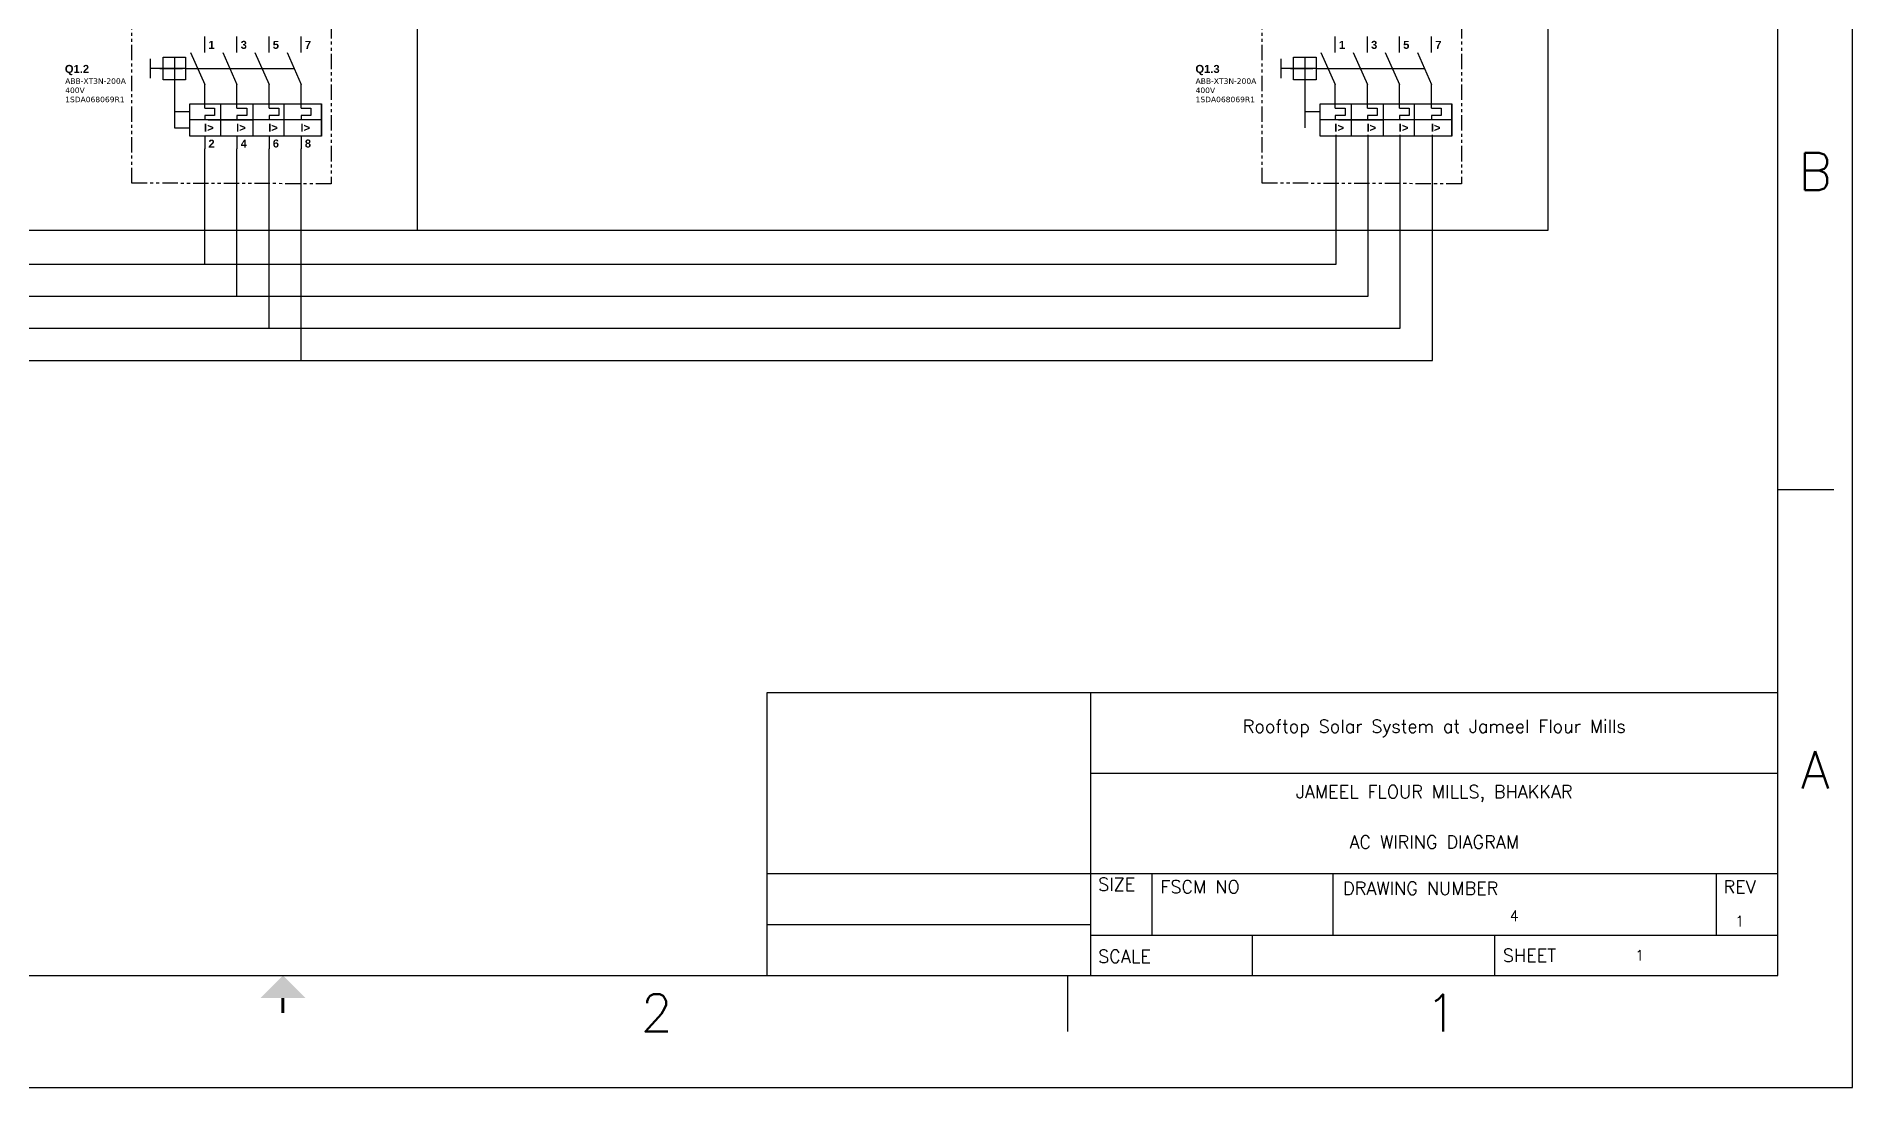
# Model space of a CAD drawing. Header units: inches. Extents: x 9 to 1927, y -3108 to -1647.
# Drawn here: x 817 to 1927, y -3108 to -2466 of the extents above; entities that cross this region are included whole.
import ezdxf
from ezdxf.enums import TextEntityAlignment as Align

# ---------------------------------------------------------------- set-up
doc = ezdxf.new("R2010")
doc.units = ezdxf.units.IN
doc.header["$MEASUREMENT"] = 0
for name, pattern in [('ACAD_ISO02W100', [15, 12, -3]), ('HIDDEN2', [0.1875, 0.125, -0.0625]), ('PHANTOM2', [1.25, 0.625, -0.125, 0.125, -0.125, 0.125, -0.125])]:
    doc.linetypes.add(name, pattern=pattern)
for name, color, linetype in [('DISCONTINUA', 7, 'ACAD_ISO02W100'), ('GRN_12AWG', 3, 'Continuous'), ('LOCBOX', 92, 'HIDDEN2'), ('PFV', 7, 'Continuous'), ('RED_10AWG', 1, 'Continuous'), ('REGEN_LINE', 4, 'Continuous'), ('SYMS', 7, 'Continuous'), ('TB_LABELS', 1, 'Continuous'), ('Title Block', 7, 'Continuous'), ('Viewport', 7, 'Continuous')]:
    doc.layers.add(name, color=color, linetype=linetype)
doc.styles.add('Roman', font='romans')
doc.styles.add('TRINIDAD', font='')
doc.styles.add('WD', font='romans.shx')
doc.styles.get('TRINIDAD').set_extended_font_data('Arial')

# ---------------------------------------------------------------- blocks, each defined once
blk = doc.blocks.new('ANSI_border_C')
for p, q in [((20.5, 0.75), (20.5, 2.5)), ((14.25, 0.75), (20.5, 0.75))]:
    blk.add_line(p, q)
at = {"layer": 'Title Block'}
for p, q in [((21, 0), (21, 16)), ((20.5, 0.75), (20.5, 15.25)), ((20.5, 4), (20.875, 4)), ((0.5, 0.75), (20.5, 0.75)), ((15.75, 0.375), (15.75, 0.75)), ((0, 0), (21, 0))]:
    blk.add_line(p, q, dxfattribs=at)
at = {"layer": 'Title Block', "const_width": 0.02}
blk.add_lwpolyline([(10.5, 0.5), (10.5, 0.6)], dxfattribs=at)
at = {"layer": 'Title Block'}
blk.add_solid([(10.35, 0.6), (10.65, 0.6), (10.5, 0.75)], dxfattribs=at)
at = {"layer": 'Title Block', "style": 'Roman'}
for s, p in [('B', (20.75, 6.125)), ('A', (20.75, 2.125)), ('2', (13, 0.5)), ('1', (18.25, 0.5))]:
    blk.add_text(s, height=0.25, dxfattribs=at).set_placement(p, align=Align.MIDDLE_CENTER)
blk = doc.blocks.new('JIC_border_C')
at = {"xscale": 91.32181020884214, "yscale": 91.32181020884214, "zscale": 91.32181020884214}
blk.add_blockref('ANSI_border_C', (9.1, -3108.1), dxfattribs=at)
blk = doc.blocks.new('JIC_tblock_desc_C')
for p, q in [((0, 0), (0, 1.75)), ((-6.25, 0), (0, 0))]:
    blk.add_line(p, q)
at = {"layer": 'Title Block'}
for p, q in [((-6.25, 0), (-6.25, 1.75)), ((-6.25, 1.75), (0, 1.75)), ((-4.25, 0), (-4.25, 1.75)), ((-4.25, 1.25), (0, 1.25)), ((-6.25, 0.63), (0, 0.63)), ((-3.87, 0.25), (-3.87, 0.63)), ((-2.75, 0.25), (-2.75, 0.63)), ((-0.38, 0.25), (-0.38, 0.63)), ((-6.25, 0.315), (-4.25, 0.315)), ((-4.25, 0.25), (0, 0.25)), ((-3.25, 0), (-3.25, 0.25)), ((-1.75, 0), (-1.75, 0.25))]:
    blk.add_line(p, q, dxfattribs=at)
at = {"style": 'WD'}
for tag, p in [('PROJDESC', (-2.125, 1.5)), ('TITLE1', (-2.125, 1.095)), ('TITLE2', (-2.125, 0.785))]:
    blk.add_attdef(tag, text='', height=0.08, dxfattribs=at).set_placement(p, align=Align.CENTER)
for tag, p in [('SIZE', (-4.162, 0.32)), ('FSCM_NO', (-3.4, 0.337)), ('DWG_NO', (-1.659, 0.337)), ('REV', (-0.265, 0.303)), ('SCALE', (-3.634, 0.069)), ('SHEET', (-0.883, 0.092))]:
    blk.add_attdef(tag, p, '', height=0.065, dxfattribs=at)
at = {"style": 'WD', "flags": 1}
blk.add_attdef('WD_TB', (-5.57, 0.177), '', height=0.086, dxfattribs=at)
at = {"layer": 'TB_LABELS', "style": 'WD'}
for s, p in [('SIZE', (-4.204, 0.604)), ('FSCM NO', (-3.819, 0.588)), ('DRAWING NUMBER', (-2.689, 0.579)), ('REV', (-0.336, 0.588)), ('SCALE', (-4.204, 0.158)), ('SHEET', (-1.701, 0.164))]:
    blk.add_text(s, height=0.08, dxfattribs=at).set_placement(p, align=Align.TOP_LEFT)
blk = doc.blocks.new('WDDOT')
for radius in [0.03, 0.0187, 0.00929]:
    blk.add_circle((0, 0), radius)

msp = doc.modelspace()

# ---------------------------------------------------------------- linework, layer by layer
at = {"layer": 'DISCONTINUA', "color": 0, "linetype": 'ACAD_ISO02W100', "ltscale": 0.03}
for p, q in [((901.7, -2492.8), (901.7, -2522.2)), ((908.5, -2485.9), (974.8, -2485.9)), ((1592.2, -2492.8), (1592.2, -2522.2)), ((1599.1, -2485.9), (1665.3, -2485.9)), ((911.1, -2512.4), (901.7, -2512.4)), ((1601.6, -2512.4), (1592.2, -2512.4)), ((901.7, -2522.2), (911.1, -2522.2))]:
    msp.add_line(p, q, dxfattribs=at)
at = {"layer": 'GRN_12AWG'}
for p, q in [((1050.1, -2274.7), (1050.1, -2546)), ((1740.6, -2274.7), (1740.6, -2584.8)), ((1050.1, -2546), (1050.1, -2584.8)), ((920.3, -2584.8), (699.7, -2584.8)), ((939.9, -2584.8), (920.4, -2584.8)), ((959.5, -2584.8), (940, -2584.8)), ((979.1, -2584.8), (959.6, -2584.8)), ((1740.6, -2584.8), (979.2, -2584.8))]:
    msp.add_line(p, q, dxfattribs=at)
for centre in [(920.3, -2584.8), (939.9, -2584.8), (959.6, -2584.8), (979.2, -2584.8)]:
    msp.add_arc(centre, 0.05, 0, 180, dxfattribs=at)
at = {"layer": 'LOCBOX', "color": 6, "linetype": 'PHANTOM2', "ltscale": 15}
for points in [[(875.7, -2457.8), (997.5, -2458.2), (997.5, -2556.3), (875.7, -2555.9)], [(1566.2, -2457.8), (1688, -2458.2), (1688, -2556.3), (1566.2, -2555.9)]]:
    msp.add_lwpolyline(points, close=True, dxfattribs=at)
at = {"layer": 'PFV', "color": 0}
for points in [[(920.3, -2474.1, 0), (920.3, -2466.3, 0)], [(920.3, -2476.1, 0), (920.3, -2466.3, 0)], [(939.9, -2474.1, 0), (939.9, -2466.3, 0)], [(959.6, -2474.1, 0), (959.6, -2466.3, 0)], [(979.2, -2474.1, 0), (979.2, -2466.3, 0)], [(1610.8, -2474.1, 0), (1610.8, -2466.3, 0)], [(1610.8, -2476.1, 0), (1610.8, -2466.3, 0)], [(1630.5, -2474.1, 0), (1630.5, -2466.3, 0)], [(1650.1, -2474.1, 0), (1650.1, -2466.3, 0)], [(1669.7, -2474.1, 0), (1669.7, -2466.3, 0)], [(892.8, -2485.9, 0), (898.7, -2485.9, 0)], [(898.7, -2485.9, 0), (906.6, -2485.9, 0)], [(1583.4, -2485.9, 0), (1589.3, -2485.9, 0)], [(1589.3, -2485.9, 0), (1597.1, -2485.9, 0)], [(922.3, -2517.3, 0), (930.1, -2517.3, 0)], [(930.1, -2517.3, 0), (939.9, -2517.3, 0)], [(939.9, -2517.3, 0), (949.8, -2517.3, 0)], [(1612.8, -2517.3, 0), (1620.7, -2517.3, 0)], [(1620.7, -2517.3, 0), (1630.5, -2517.3, 0)], [(1630.5, -2517.3, 0), (1640.3, -2517.3, 0)]]:
    msp.add_polyline3d(points, dxfattribs=at)
at = {"layer": 'RED_10AWG'}
for p, q in [((1611.3, -2584.7), (1611.3, -2526.3)), ((1630.9, -2584.7), (1630.9, -2526.3)), ((1650.5, -2584.7), (1650.5, -2526.3)), ((1670.2, -2584.7), (1670.2, -2526.3)), ((920.3, -2605.3), (920.3, -2534.9)), ((939.9, -2624.9), (939.9, -2534.9)), ((959.6, -2644.5), (959.6, -2534.9)), ((979.2, -2664.1), (979.2, -2534.9)), ((1611.3, -2605.3), (1611.3, -2584.9)), ((1630.9, -2624.9), (1630.9, -2584.9)), ((1650.5, -2644.5), (1650.5, -2584.9)), ((1670.2, -2664.1), (1670.2, -2584.9)), ((288.7, -2605.3), (882.8, -2605.3)), ((882.8, -2605.3), (920.3, -2605.3)), ((920.3, -2605.3), (939.8, -2605.3)), ((940, -2605.3), (959.5, -2605.3)), ((959.7, -2605.3), (979.1, -2605.3)), ((979.3, -2605.3), (1611.3, -2605.3)), ((269, -2624.9), (882.8, -2624.9)), ((882.8, -2624.9), (939.9, -2624.9)), ((920.3, -2624.9), (959.5, -2624.9)), ((959.7, -2624.9), (979.1, -2624.9)), ((979.3, -2624.9), (1630.9, -2624.9)), ((249.4, -2644.5), (882.8, -2644.5)), ((882.8, -2644.5), (959.6, -2644.5)), ((920.3, -2644.5), (979.1, -2644.5)), ((979.3, -2644.5), (1650.5, -2644.5)), ((229.8, -2664.1), (882.8, -2664.1)), ((882.8, -2664.1), (979.2, -2664.1)), ((920.3, -2664.1), (1670.2, -2664.1))]:
    msp.add_line(p, q, dxfattribs=at)
for centre, start, end in [((1611.3, -2584.8), 90, 270), ((1630.9, -2584.8), 90, 270), ((1650.5, -2584.8), 90, 270), ((1670.2, -2584.8), 90, 270), ((939.9, -2605.3), 0, 180), ((959.6, -2605.3), 0, 180), ((979.2, -2605.3), 0, 180), ((959.6, -2624.9), 0, 180), ((979.2, -2624.9), 0, 180), ((979.2, -2644.5), 0, 180)]:
    msp.add_arc(centre, 0.1, start, end, dxfattribs=at)
at = {"layer": 'REGEN_LINE', "color": 0, "linetype": 'Continuous'}
for p, q in [((886.9, -2480), (886.9, -2491.8)), ((901.7, -2479), (901.7, -2492.8)), ((911.6, -2476.1), (920.3, -2495.7)), ((931.2, -2476.1), (939.9, -2495.7)), ((950.8, -2476.1), (959.6, -2495.7)), ((970.5, -2476.1), (979.2, -2495.7)), ((1577.5, -2480), (1577.5, -2491.8)), ((1592.2, -2479), (1592.2, -2492.8)), ((1602.1, -2476.1), (1610.8, -2495.7)), ((1621.7, -2476.1), (1630.5, -2495.7)), ((1641.4, -2476.1), (1650.1, -2495.7)), ((1661, -2476.1), (1669.7, -2495.7)), ((908.5, -2485.9), (886.9, -2485.9)), ((1599.1, -2485.9), (1577.5, -2485.9)), ((920.3, -2510.1), (926.2, -2510.1)), ((926.2, -2514.6), (920.3, -2514.6)), ((920.3, -2514.6), (920.3, -2517.3)), ((926.2, -2510.1), (926.2, -2514.6)), ((939.9, -2510.1), (945.9, -2510.1)), ((945.9, -2514.6), (939.9, -2514.6)), ((939.9, -2514.6), (939.9, -2517.3)), ((945.9, -2510.1), (945.9, -2514.6)), ((959.6, -2510.1), (965.5, -2510.1)), ((965.5, -2514.6), (959.6, -2514.6)), ((959.6, -2514.6), (959.6, -2517.3)), ((965.5, -2510.1), (965.5, -2514.6)), ((979.2, -2510.1), (985.1, -2510.1)), ((985.1, -2514.6), (979.2, -2514.6)), ((979.2, -2514.6), (979.2, -2517.3)), ((985.1, -2510.1), (985.1, -2514.6)), ((1610.8, -2510.1), (1616.8, -2510.1)), ((1616.8, -2514.6), (1610.8, -2514.6)), ((1610.8, -2514.6), (1610.8, -2517.3)), ((1616.8, -2510.1), (1616.8, -2514.6)), ((1630.5, -2510.1), (1636.4, -2510.1)), ((1636.4, -2514.6), (1630.5, -2514.6)), ((1630.5, -2514.6), (1630.5, -2517.3)), ((1636.4, -2510.1), (1636.4, -2514.6)), ((1650.1, -2510.1), (1656, -2510.1)), ((1656, -2514.6), (1650.1, -2514.6)), ((1650.1, -2514.6), (1650.1, -2517.3)), ((1656, -2510.1), (1656, -2514.6)), ((1669.7, -2510.1), (1675.6, -2510.1)), ((1675.6, -2514.6), (1669.7, -2514.6)), ((1669.7, -2514.6), (1669.7, -2517.3)), ((1675.6, -2510.1), (1675.6, -2514.6))]:
    msp.add_line(p, q, dxfattribs=at)
for points in [[(894.8, -2479), (908.5, -2479), (908.5, -2492.8), (894.8, -2492.8)], [(1585.3, -2479), (1599.1, -2479), (1599.1, -2492.8), (1585.3, -2492.8)], [(911.1, -2507.5), (991.5, -2507.5), (991.5, -2517.1), (911.1, -2517.3)], [(1601.6, -2507.5), (1682.1, -2507.5), (1682.1, -2517.1), (1601.6, -2517.3)], [(911.1, -2517.3), (991.5, -2517.1), (991.5, -2527.1), (911.1, -2527.1)], [(1601.6, -2517.3), (1682.1, -2517.1), (1682.1, -2527.1), (1601.6, -2527.1)]]:
    msp.add_lwpolyline(points, close=True, dxfattribs=at)
for points in [[(920.3, -2476.1, 0), (920.3, -2466.3, 0)], [(939.9, -2476.1, 0), (939.9, -2466.3, 0)], [(959.6, -2476.1, 0), (959.6, -2466.3, 0)], [(979.2, -2476.1, 0), (979.2, -2466.3, 0)], [(1610.8, -2476.1, 0), (1610.8, -2466.3, 0)], [(1630.5, -2476.1, 0), (1630.5, -2466.3, 0)], [(1650.1, -2476.1, 0), (1650.1, -2466.3, 0)], [(1669.7, -2476.1, 0), (1669.7, -2466.3, 0)], [(920.3, -2510.1, 0), (920.3, -2495.7, 0)], [(939.9, -2510.1, 0), (939.9, -2495.7, 0)], [(959.6, -2510.1, 0), (959.6, -2495.7, 0)], [(979.2, -2510.1, 0), (979.2, -2495.7, 0)], [(1610.8, -2510.1, 0), (1610.8, -2495.7, 0)], [(1630.5, -2510.1, 0), (1630.5, -2495.7, 0)], [(1650.1, -2510.1, 0), (1650.1, -2495.7, 0)], [(1669.7, -2510.1, 0), (1669.7, -2495.7, 0)], [(930.1, -2527.1, 0), (930.1, -2507.5, 0)], [(949.8, -2527.1, 0), (949.8, -2507.5, 0)], [(968.8, -2527.1, 0), (968.8, -2507.5, 0)], [(991.5, -2527.1, 0), (991.5, -2507.5, 0)], [(1620.7, -2527.1, 0), (1620.7, -2507.5, 0)], [(1640.3, -2527.1, 0), (1640.3, -2507.5, 0)], [(1659.3, -2527.1, 0), (1659.3, -2507.5, 0)], [(1682.1, -2527.1, 0), (1682.1, -2507.5, 0)], [(920.3, -2527.1, 0), (920.3, -2534.9, 0)], [(939.9, -2527.1, 0), (939.9, -2534.9, 0)], [(959.6, -2527.1, 0), (959.6, -2534.9, 0)], [(979.2, -2527.1, 0), (979.2, -2534.9, 0)]]:
    msp.add_polyline3d(points, dxfattribs=at)

# ---------------------------------------------------------------- block references
ref = msp.add_blockref('JIC_tblock_desc_C', (1881.2, -3039.6), dxfattribs=dict(xscale=98.76937910787515, yscale=98.76937910787515, zscale=98.76937910787515))
ref.add_attrib('SHEET', '1', (1794, -3030.5), dxfattribs={"height": 6.42, "style": 'WD'})
ref.add_attrib('REV', '1', (1855.1, -3009.7), dxfattribs={"height": 6.42, "style": 'WD'})
ref.add_attrib('DWG_NO', '4', (1717.4, -3006.4), dxfattribs={"height": 6.42, "style": 'WD'})
ref.add_attrib('TITLE2', 'AC WIRING DIAGRAM', dxfattribs={"height": 7.902, "style": 'WD'}).set_placement((1671.3, -2962.1), align=Align.CENTER)
ref.add_attrib('TITLE1', 'JAMEEL FLOUR MILLS, BHAKKAR', dxfattribs={"height": 7.902, "style": 'WD'}).set_placement((1671.3, -2931.4), align=Align.CENTER)
ref.add_attrib('PROJDESC', 'Rooftop Solar System at Jameel Flour Mills', dxfattribs={"height": 7.902, "style": 'WD'}).set_placement((1671.3, -2891.4), align=Align.CENTER)
at = {"layer": 'SYMS', "xscale": 2, "yscale": 2, "zscale": 2}
for p in [(920.3, -2605.3), (920.3, -2624.9), (939.9, -2624.9), (920.3, -2644.5), (959.6, -2644.5), (920.3, -2664.1), (979.2, -2664.1)]:
    msp.add_blockref('WDDOT', p, dxfattribs=at)
at = {"layer": 'Viewport'}
msp.add_blockref('JIC_border_C', (0, 0), dxfattribs=at)

# ---------------------------------------------------------------- texts
at = {"color": 0, "char_height": 4.887, "width": 3964.781, "style": 'TRINIDAD'}
for s, insert, attachment_point in [('{\\fArial|b1|i0|c0|p34;1}', (922.5, -2469), 1), ('{\\fArial|b1|i0|c0|p34;3}', (942.2, -2469), 1), ('{\\fArial|b1|i0|c0|p34;5}', (961.8, -2469), 1), ('{\\fArial|b1|i0|c0|p34;7}', (981.4, -2469), 1), ('{\\fArial|b1|i0|c0|p34;1}', (1613.1, -2469), 1), ('{\\fArial|b1|i0|c0|p34;3}', (1632.7, -2469), 1), ('{\\fArial|b1|i0|c0|p34;5}', (1652.3, -2469), 1), ('{\\fArial|b1|i0|c0|p34;7}', (1671.9, -2469), 1), ('{\\fArial|b1|i0|c0|p34;I>}', (919.8, -2519.6), 1), ('{\\fArial|b1|i0|c0|p34;2}', (922.5, -2534.2), 7), ('{\\fArial|b1|i0|c0|p34;I>}', (939.4, -2519.6), 1), ('{\\fArial|b1|i0|c0|p34;4}', (942.2, -2534.2), 7), ('{\\fArial|b1|i0|c0|p34;I>}', (959, -2519.6), 1), ('{\\fArial|b1|i0|c0|p34;6}', (961.8, -2534.2), 7), ('{\\fArial|b1|i0|c0|p34;I>}', (978.7, -2519.6), 1), ('{\\fArial|b1|i0|c0|p34;8}', (981.4, -2534.2), 7), ('{\\fArial|b1|i0|c0|p34;I>}', (1610.3, -2519.6), 1), ('{\\fArial|b1|i0|c0|p34;I>}', (1629.9, -2519.6), 1), ('{\\fArial|b1|i0|c0|p34;I>}', (1649.6, -2519.6), 1), ('{\\fArial|b1|i0|c0|p34;I>}', (1669.2, -2519.6), 1)]:
    msp.add_mtext(s, dxfattribs=dict(at, insert=insert, attachment_point=attachment_point))
at = {"color": 6, "char_height": 4.887, "width": 3964.781, "attachment_point": 1, "style": 'TRINIDAD'}
for s, insert in [('{\\fArial|b1|i0|c0|p34;Q1.2}', (834.8, -2483.7)), ('{\\fArial|b1|i0|c0|p34;Q1.3}', (1525.4, -2483.7))]:
    msp.add_mtext(s, dxfattribs=dict(at, insert=insert))
at = {"color": 6, "char_height": 3.358, "attachment_point": 1}
for insert in [(835, -2491.9), (1525.5, -2491.9)]:
    msp.add_mtext_dynamic_manual_height_columns('{\\fVerdana|b0|i0|c0|p34;\\C0;ABB-XT3N-200A^J400V^J1SDA068069R1}', width=3.166, gutter_width=0.325, heights=[0], dxfattribs=dict(at, insert=insert))

doc.saveas('drawing.dxf')
